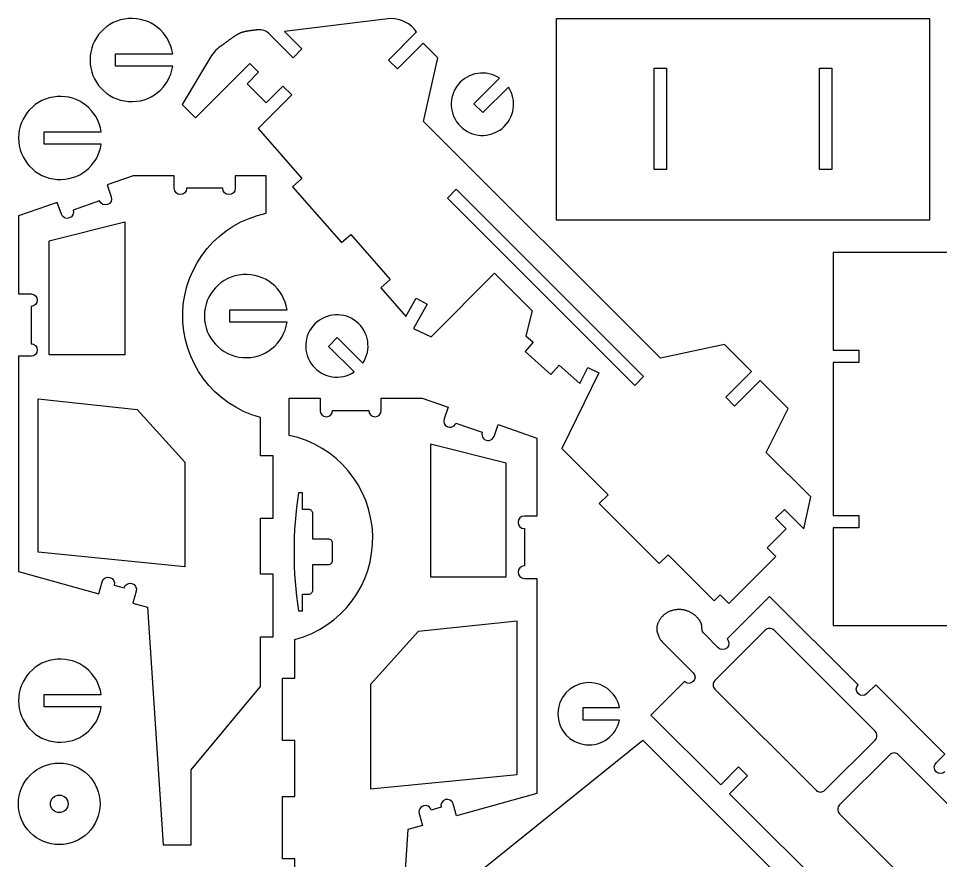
# Model space of a CAD drawing. Extents: x 18 to 858, y 13 to 863.
# Drawn here: x 18.1 to 461.6, y 457.8 to 862.8 of the extents above; entities that cross this region are included whole.
import ezdxf

# ---------------------------------------------------------------- set-up
doc = ezdxf.new("R2010")
doc.units = 0
doc.header["$MEASUREMENT"] = 0
doc.layers.add('EXTERNAL_CUT', color=62, linetype='CONTINUOUS')
doc.layers.add('HOLES', color=5, linetype='CONTINUOUS')

msp = doc.modelspace()

# ---------------------------------------------------------------- linework, layer by layer
at = {"layer": 'EXTERNAL_CUT'}
for points in [[(92.3, 839.81), (64.79, 839.81), (64.79, 845.81), (92.3, 845.81, 0.927414), (52.52, 842.81, 0.927414)], [(103.21, 815.05), (129.34, 841.18), (133.59, 836.94), (128.08, 831.43), (137.27, 822.24), (145.32, 830.28), (149.56, 826.04), (133.37, 809.85), (154.43, 785.78), (149.92, 781.83), (173.4, 755), (177.91, 758.95), (196.9, 737.27), (192.38, 733.32), (204.48, 719.5), (209.43, 728.27), (214.65, 725.32), (208.07, 713.65), (216.53, 709.74), (247.08, 740.29), (265.14, 722.24), (262.19, 710.19), (265.73, 707.07), (261.76, 702.57), (274.15, 691.62), (278.13, 696.11), (288.15, 687.25), (291.95, 694.97), (297.33, 692.33), (279.46, 655.99), (301.69, 633.76), (297.45, 629.52), (326.31, 600.66), (330.55, 604.9), (352.72, 582.73), (355.59, 585.59), (359.83, 581.35), (382.46, 603.98), (378.21, 608.22), (387.35, 617.35), (382.24, 622.46), (386.49, 626.7), (395.88, 617.31), (399.21, 632.67), (377.78, 654.11), (388.35, 675.27), (374.88, 688.74), (362.53, 676.39), (358.29, 680.63), (370.64, 692.99), (357.67, 705.95), (326.85, 699.34), (212.95, 813.24), (219.77, 843.85), (212.7, 850.93), (200.34, 838.57), (196.1, 842.82), (209.6, 856.31, 0.25005), (197.11, 862.75), (145.99, 856.55), (154.41, 848.13), (150.17, 843.9), (138.46, 855.63, 0.228903), (133.53, 857.36), (132.57, 857.25), (132.42, 857.23), (132.26, 857.21), (132.08, 857.19), (131.89, 857.17), (131.69, 857.15), (131.49, 857.12), (131.27, 857.1), (131.05, 857.07), (130.82, 857.04), (130.58, 857.01), (130.34, 856.98), (130.1, 856.95), (129.85, 856.92), (129.61, 856.88), (129.36, 856.85), (129.12, 856.81), (128.87, 856.78), (128.63, 856.74), (128.39, 856.7), (128.16, 856.66), (127.93, 856.63), (127.71, 856.59), (127.49, 856.55), (127.28, 856.5), (127.07, 856.46), (126.86, 856.42), (126.66, 856.37), (126.46, 856.32), (126.27, 856.27), (126.07, 856.22), (125.88, 856.16), (125.69, 856.1), (125.5, 856.04), (125.31, 855.97), (125.12, 855.9), (124.93, 855.82), (124.74, 855.74), (124.55, 855.66), (124.36, 855.57), (124.17, 855.48), (123.97, 855.38), (123.77, 855.27), (123.58, 855.17), (123.38, 855.05), (123.17, 854.94), (122.97, 854.82), (122.77, 854.69), (122.56, 854.56), (122.36, 854.43), (122.15, 854.3), (121.95, 854.16), (121.74, 854.03), (121.53, 853.89), (121.33, 853.75), (121.12, 853.61), (120.92, 853.46), (120.72, 853.32), (120.51, 853.18), (120.31, 853.03), (120.11, 852.89), (119.91, 852.75), (119.72, 852.61), (119.52, 852.47), (119.33, 852.33), (119.14, 852.19), (118.95, 852.06), (118.77, 851.92), (118.59, 851.79), (118.41, 851.66), (118.24, 851.53), (118.07, 851.41), (117.9, 851.29), (117.74, 851.17), (117.59, 851.05), (117.43, 850.94), (117.29, 850.83), (117.15, 850.73), (117.01, 850.63), (116.88, 850.53), (116.76, 850.44), (116.64, 850.35), (116.53, 850.27), (116.42, 850.19), (116.32, 850.12), (116.23, 850.05), (116.14, 849.98), (116.05, 849.92), (115.97, 849.86), (115.9, 849.81), (115.83, 849.75), (115.77, 849.71), (115.71, 849.66), (115.65, 849.62), (115.6, 849.58), (115.55, 849.55), (115.51, 849.51), (115.47, 849.48), (115.43, 849.46), (115.4, 849.43), (115.17, 849.26, 0.099481), (109.91, 843.4), (96.91, 821.35)], [(253.76, 829.82), (241.44, 817.5), (237.2, 821.74), (249.52, 834.07, 0.904015), (230.65, 810.96, 0.904015)], [(57.92, 802.31), (30.41, 802.31), (30.41, 808.31), (57.92, 808.31, 0.927414), (18.15, 805.31, 0.927414)], [(87.77, 465.42), (101.14, 465.42), (101.14, 501.36), (134.54, 541.55), (134.54, 565.45), (140.54, 565.45), (140.54, 595.45), (134.54, 595.45), (134.54, 622.45), (140.54, 622.45), (140.54, 652.45), (134.54, 652.45), (134.54, 670.91, -0.790358), (137.26, 769.13), (137.26, 787.13), (122.36, 787.13), (122.36, 781.13, -1), (116.36, 781.13), (99, 781.13, -1), (93, 781.13), (93, 787.13), (73.35, 787.13), (60.77, 782.73), (62.75, 777.07, -1), (57.09, 775.09), (44.38, 770.65, -1), (38.72, 768.67), (36.74, 774.34), (18.14, 767.84), (18.14, 730.32), (24.15, 730.32, -1), (24.15, 724.32), (24.15, 706.33, -1), (24.15, 700.33), (18.14, 700.33), (18.14, 596.86), (56.75, 586.12), (58.36, 591.9, -1), (64.14, 590.29), (68.95, 588.95, -1), (74.73, 587.34), (73.12, 581.56), (80.17, 579.59)], [(410.02, 570.82), (467.48, 570.82), (467.48, 589.62), (474.03, 589.62, 0.137155), (477.14, 590.49, 0.563027), (477.14, 648.02, 0.137155), (474.03, 648.89), (467.48, 648.89), (467.48, 672.18), (474.03, 672.18, 0.137155), (477.14, 673.05, 0.563027), (477.14, 730.58, 0.137155), (474.03, 731.45), (467.48, 731.45), (467.48, 750.26), (410.02, 750.26), (410.02, 703.29), (422.23, 703.29), (422.23, 697.29), (410.02, 697.29), (410.02, 623.79), (422.23, 623.79), (422.23, 617.79), (410.02, 617.79)], [(147.3, 716.68), (119.79, 716.68), (119.79, 722.68), (147.3, 722.68, 0.927414), (107.52, 719.68, 0.927414)], [(179.52, 692.76), (167.2, 705.08), (171.44, 709.33), (183.76, 697.01, 0.904015), (160.65, 715.87, 0.904015)], [(169.2, 602.15), (169.2, 610.41, 0.414214), (167.2, 612.41), (159.7, 612.41), (159.7, 624.63, 0.414214), (157.7, 626.63), (154.65, 626.63), (154.65, 634.63), (152.78, 634.63, 0.075189), (152.78, 577.93), (154.65, 577.93), (154.65, 585.93), (157.7, 585.93, 0.414214), (159.7, 587.93), (159.7, 600.15), (167.2, 600.15, 0.414214)], [(57.92, 531.68), (30.41, 531.68), (30.41, 537.68), (57.92, 537.68, 0.927414), (18.15, 534.68, 0.927414)], [(307.2, 525.38), (289.78, 525.38), (289.78, 531.38), (307.2, 531.38, 0.904015), (277.52, 528.38, 0.904015)], [(51.59, 471.18, -0.414214), (23.84, 471.18, -0.414214), (23.84, 498.94, -0.414214), (51.59, 498.94, -0.414214)]]:
    msp.add_lwpolyline(points, format="xyb", close=True, dxfattribs=at)
for points in [[(456.33, 765.85), (276.89, 765.85), (276.89, 862.75), (456.33, 862.75)], [(427.76, 406.35), (355.64, 316.65), (228.76, 443.53), (318.46, 515.65)]]:
    msp.add_lwpolyline(points, close=True, dxfattribs=at)
for points in [[(151.02, 434.67), (151.02, 458.57), (145.02, 458.57), (145.02, 488.57), (151.02, 488.57), (151.02, 515.57), (145.02, 515.57), (145.02, 545.57), (151.02, 545.57), (151.02, 564.03, 0.790358), (148.3, 662.25), (148.3, 680.25), (163.2, 680.25), (163.2, 674.26, 1), (169.2, 674.26), (186.56, 674.26, 1), (192.56, 674.26), (192.56, 680.25), (212.21, 680.25), (224.79, 675.86), (222.81, 670.2, 1), (228.47, 668.22), (241.18, 663.78, 1), (246.84, 661.8), (248.82, 667.46), (267.42, 660.96), (267.42, 623.44), (261.42, 623.44, 1), (261.42, 617.44), (261.42, 599.46, 1), (261.42, 593.46), (267.42, 593.46), (267.42, 489.99), (228.81, 479.24), (227.2, 485.02, 1), (221.42, 483.41), (216.61, 482.07, 1), (210.83, 480.46), (212.44, 474.68), (205.39, 472.72), (197.79, 358.55)], [(463.73, 500.5, -1), (459.49, 504.74), (463.73, 508.99), (430.42, 542.3), (426.17, 538.06, -1), (421.93, 542.3), (379.39, 584.84), (358.91, 564.36, -1), (354.67, 560.12), (348.04, 566.75, -0.19413), (346.87, 569.5), (346.87, 569.63), (346.87, 569.65), (346.86, 569.67), (346.86, 569.69), (346.86, 569.71), (346.86, 569.74), (346.86, 569.77), (346.86, 569.8), (346.86, 569.83), (346.86, 569.87), (346.86, 569.91), (346.85, 569.95), (346.85, 569.99), (346.85, 570.04), (346.84, 570.09), (346.84, 570.14), (346.84, 570.2), (346.83, 570.26), (346.83, 570.32), (346.82, 570.39), (346.81, 570.46), (346.81, 570.54), (346.8, 570.61), (346.79, 570.7), (346.78, 570.78), (346.76, 570.87), (346.75, 570.96), (346.73, 571.06), (346.7, 571.16), (346.68, 571.27), (346.65, 571.38), (346.61, 571.5), (346.57, 571.62), (346.53, 571.74), (346.48, 571.87), (346.43, 572), (346.37, 572.14), (346.3, 572.28), (346.23, 572.43), (346.15, 572.58), (346.06, 572.74), (345.97, 572.9), (345.87, 573.06), (345.76, 573.23), (345.64, 573.41), (345.52, 573.58), (345.39, 573.76), (345.25, 573.94), (345.1, 574.12), (344.95, 574.31), (344.79, 574.49), (344.62, 574.68), (344.44, 574.86), (344.26, 575.05), (344.06, 575.24), (343.86, 575.42), (343.65, 575.6), (343.44, 575.78), (343.21, 575.96), (342.98, 576.14), (342.74, 576.31), (342.49, 576.48), (342.23, 576.65), (341.97, 576.81), (341.7, 576.97), (341.42, 577.12), (341.13, 577.27), (340.84, 577.41), (340.54, 577.55), (340.23, 577.68), (339.92, 577.8), (339.6, 577.91), (339.27, 578.01), (338.94, 578.11), (338.6, 578.19), (338.26, 578.27), (337.91, 578.34), (337.55, 578.39), (337.19, 578.44), (336.82, 578.47), (336.45, 578.5), (336.07, 578.51), (335.69, 578.51), (335.31, 578.49), (334.93, 578.47), (334.54, 578.43), (334.15, 578.38), (333.77, 578.32), (333.38, 578.24), (333, 578.16), (332.62, 578.06), (332.24, 577.95), (331.87, 577.82), (331.5, 577.69), (331.14, 577.54), (330.78, 577.38), (330.43, 577.21), (330.09, 577.02), (329.75, 576.82), (329.43, 576.61), (329.12, 576.39), (328.81, 576.15), (328.52, 575.91), (328.24, 575.65), (327.96, 575.39), (327.7, 575.12), (327.46, 574.84), (327.22, 574.56), (326.99, 574.27), (326.78, 573.98), (326.58, 573.68), (326.39, 573.38), (326.21, 573.09), (326.04, 572.79), (325.89, 572.49), (325.75, 572.2), (325.63, 571.91), (325.52, 571.62), (325.42, 571.34), (325.33, 571.06), (325.26, 570.79), (325.2, 570.53), (325.16, 570.28), (325.12, 570.03), (325.1, 569.79), (325.09, 569.56), (325.08, 569.33), (325.09, 569.11), (325.1, 568.9), (325.12, 568.7), (325.14, 568.5), (325.18, 568.31), (325.21, 568.12), (325.25, 567.95), (325.29, 567.78), (325.33, 567.62), (325.38, 567.46), (325.42, 567.32), (325.47, 567.18), (325.51, 567.04), (325.55, 566.92), (325.6, 566.8), (325.63, 566.69), (325.67, 566.58), (325.71, 566.48), (325.74, 566.39), (325.77, 566.3), (325.8, 566.22), (325.83, 566.14), (325.86, 566.07), (325.88, 566.01), (325.9, 565.95), (325.93, 565.89), (325.95, 565.84), (325.97, 565.79), (325.99, 565.75), (326, 565.71), (326.02, 565.67), (326.03, 565.64), (326.04, 565.61), (326.13, 565.41, 0.096499), (327.75, 563.01), (342.65, 548.1, -1), (338.41, 543.86), (322.31, 527.76), (355.87, 494.19), (364.5, 502.82), (368.75, 498.58), (360.11, 489.95), (411.38, 438.68)]]:
    msp.add_lwpolyline(points, format="xyb", dxfattribs=at)
at = {"layer": 'HOLES'}
for points in [[(329.86, 790.08), (323.86, 790.08), (323.86, 838.9), (329.86, 838.9)], [(403.36, 790.08), (403.36, 838.9), (409.36, 838.9), (409.36, 790.08)], [(224.43, 776.43), (314.52, 686.33), (318.77, 690.58), (228.67, 780.67)], [(69.24, 701.04), (32.9, 701.04), (32.9, 755.77), (69.24, 764.95)], [(27.65, 606.06), (27.65, 679.79), (75.15, 674.77), (98.18, 649.34), (98.18, 599.1)], [(216.32, 594.17), (252.66, 594.17), (252.66, 648.89), (216.32, 658.08)], [(257.92, 499.18), (257.92, 572.91), (210.41, 567.89), (187.38, 542.47), (187.38, 492.22)]]:
    msp.add_lwpolyline(points, close=True, dxfattribs=at)
for points in [[(430.1, 519.99), (381.51, 568.58, 0.414214), (377.27, 568.58), (353.12, 544.43, 0.414214), (353.12, 540.19), (401.72, 491.6, 0.414214), (405.96, 491.6), (430.1, 515.75, 0.414214)], [(490.01, 460.08), (441.42, 508.68, 0.414214), (437.18, 508.68), (413.03, 484.53, 0.414214), (413.03, 480.29), (461.62, 431.69, 0.414214), (465.86, 431.69), (490.01, 455.84, 0.414214)], [(40.71, 482.06, -0.414214), (34.72, 482.06, -0.414214), (34.72, 488.06, -0.414214), (40.71, 488.06, -0.414214)]]:
    msp.add_lwpolyline(points, format="xyb", close=True, dxfattribs=at)

doc.saveas('drawing.dxf')
